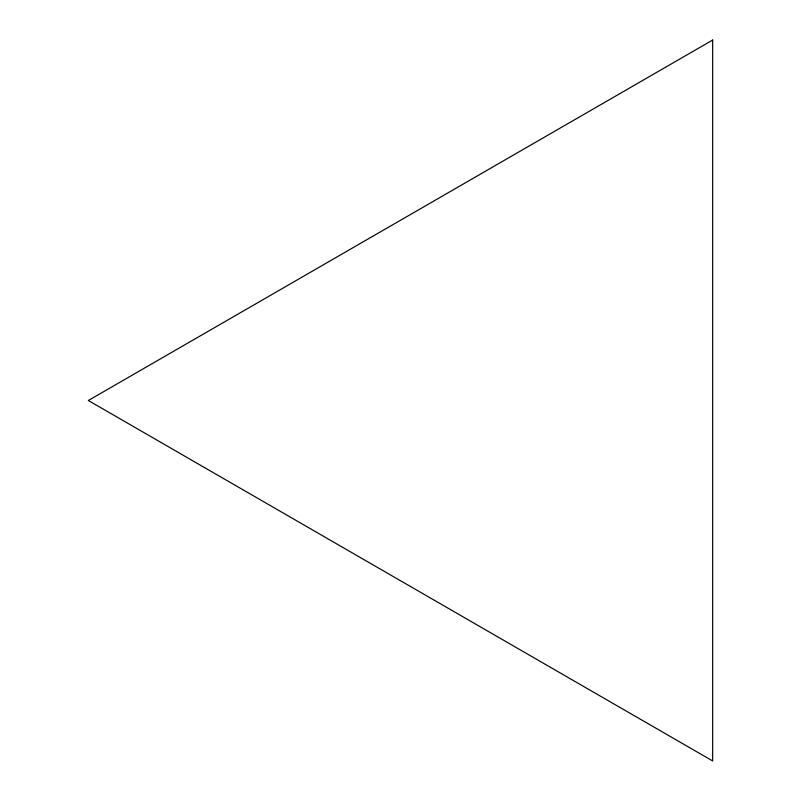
<?xml version="1.0" encoding="UTF-8"?>
<svg xmlns="http://www.w3.org/2000/svg" width="801" height="801" viewBox="0 0 801 801"><rect width="100%" height="100%" fill="white"/><g stroke="black" fill="none" stroke-linecap="round" stroke-linejoin="round"><path stroke-width="1.2" d="M712.66 40.05L88.34 400.5L712.66 760.95L712.66 40.05"/></g></svg>
